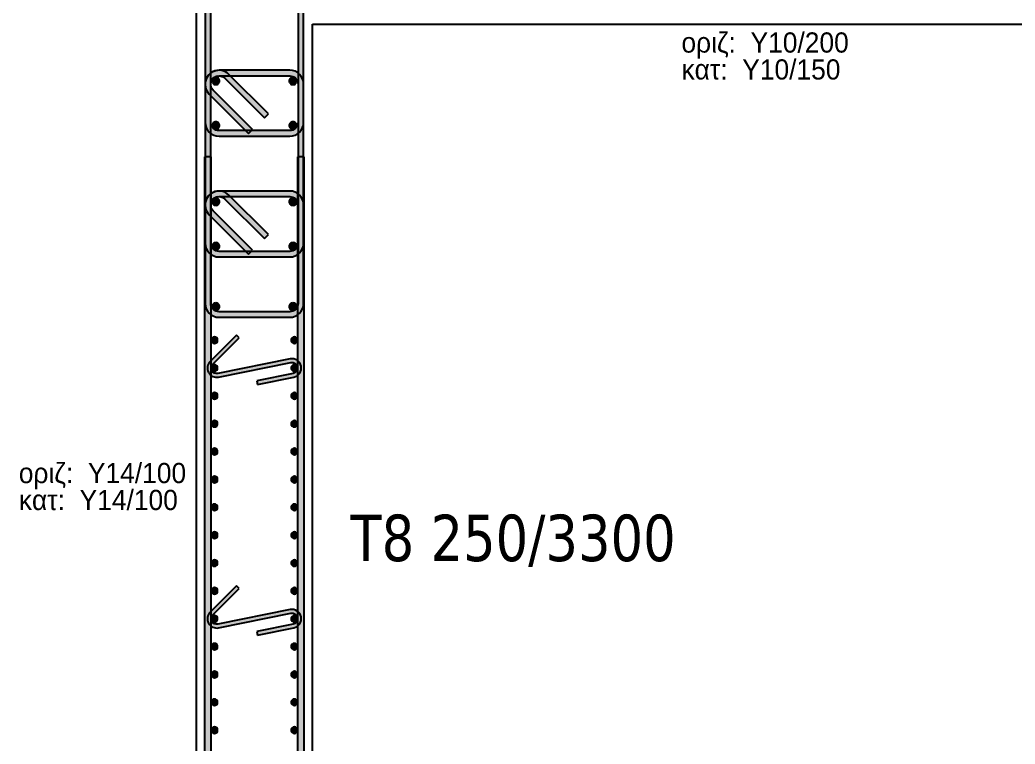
# Model space of a CAD drawing. Header units: millimetres. Extents: x -2171 to 1563, y -1758 to -1505.
# Drawn here: x 807.41 to 818.12, y -1612.02 to -1604.22 of the extents above; entities that cross this region are included whole.
import ezdxf

# ---------------------------------------------------------------- set-up
doc = ezdxf.new("R2010")
doc.units = ezdxf.units.MM
for name, color, linetype in [('Col_Det', 7, 'Continuous'), ('Col_Det_Fill', 7, 'Continuous'), ('pinakaki', 153, 'Continuous')]:
    doc.layers.add(name, color=color, linetype=linetype)
doc.styles.add('S1Arl22_b_934_161', font='arial.ttf', dxfattribs={"width": 0.933629, "height": 0.002175})
doc.styles.get("Standard").update_dxf_attribs({"font": 'tahoma.ttf'})

msp = doc.modelspace()

# ---------------------------------------------------------------- hatches: boundary and pattern name
at = {"layer": 'Col_Det_Fill'}
for color, points in [(252, [(809.4619, -1603.2621), (809.4019, -1603.2621), (809.4019, -1607.2721), (809.4619, -1607.2721)]), (252, [(810.4019, -1607.2721), (810.4619, -1607.2721), (810.4619, -1603.2621), (810.4019, -1603.2621)]), (252, [(809.6156, -1604.8485), (809.658, -1604.8061, 0.6681786), (809.4019, -1604.9121), (809.4619, -1604.9121, -0.6681786)]), (252, [(809.5519, -1604.8221), (809.5519, -1604.7621, 0.6681786), (809.4459, -1605.0182), (809.4883, -1604.9758, -0.6681786)]), (56, [(809.5166, -1604.8368, 0.4142136), (809.4766, -1604.8768, 0.4142136), (809.5166, -1604.9168, 0.4142136), (809.5566, -1604.8768, 0.4142136)]), (252, [(810.3119, -1604.8221), (810.3119, -1604.7621), (809.5519, -1604.7621), (809.5519, -1604.8221)]), (252, [(810.0398, -1605.2728), (810.0823, -1605.2303), (809.658, -1604.8061), (809.6156, -1604.8485)]), (56, [(810.3473, -1604.8368, 0.4142136), (810.3073, -1604.8768, 0.4142136), (810.3473, -1604.9168, 0.4142136), (810.3873, -1604.8768, 0.4142136)]), (252, [(810.4019, -1604.9121), (810.4619, -1604.9121, 0.4142136), (810.3119, -1604.7621), (810.3119, -1604.8221, -0.4142136)]), (252, [(809.4619, -1604.9121), (809.4019, -1604.9121), (809.4019, -1605.3221), (809.4619, -1605.3221)]), (252, [(810.4019, -1605.3221), (810.4619, -1605.3221), (810.4619, -1604.9121), (810.4019, -1604.9121)]), (252, [(809.4883, -1604.9758), (809.4459, -1605.0182), (809.8701, -1605.4425), (809.9126, -1605.4001)]), (252, [(809.4619, -1605.3221), (809.4019, -1605.3221, 0.4142136), (809.5519, -1605.4721), (809.5519, -1605.4121, -0.4142136)]), (56, [(809.5166, -1605.3175, 0.4142136), (809.4766, -1605.3575, 0.4142136), (809.5166, -1605.3975, 0.4142136), (809.5566, -1605.3575, 0.4142136)]), (56, [(810.3473, -1605.3175, 0.4142136), (810.3073, -1605.3575, 0.4142136), (810.3473, -1605.3975, 0.4142136), (810.3873, -1605.3575, 0.4142136)]), (252, [(810.3119, -1605.4121), (810.3119, -1605.4721, 0.4142136), (810.4619, -1605.3221), (810.4019, -1605.3221, -0.4142136)]), (252, [(809.5519, -1605.4121), (809.5519, -1605.4721), (810.3119, -1605.4721), (810.3119, -1605.4121)]), (252, [(809.4669, -1605.6948), (809.3969, -1605.6948), (809.3969, -1616.8395), (809.4669, -1616.8395)]), (252, [(810.3969, -1616.8395), (810.4669, -1616.8395), (810.4669, -1605.6948), (810.3969, -1605.6948)]), (252, [(809.6156, -1606.1485), (809.658, -1606.1061, 0.6681786), (809.4019, -1606.2121), (809.4619, -1606.2121, -0.6681786)]), (252, [(809.5519, -1606.1221), (809.5519, -1606.0621, 0.6681786), (809.4459, -1606.3182), (809.4883, -1606.2758, -0.6681786)]), (252, [(810.3119, -1606.1221), (810.3119, -1606.0621), (809.5519, -1606.0621), (809.5519, -1606.1221)]), (252, [(810.0398, -1606.5728), (810.0823, -1606.5303), (809.658, -1606.1061), (809.6156, -1606.1485)]), (252, [(810.4019, -1606.2121), (810.4619, -1606.2121, 0.4142136), (810.3119, -1606.0621), (810.3119, -1606.1221, -0.4142136)]), (252, [(809.4619, -1606.2121), (809.4019, -1606.2121), (809.4019, -1606.6221), (809.4619, -1606.6221)]), (56, [(809.5166, -1606.1368, 0.4142136), (809.4766, -1606.1768, 0.4142136), (809.5166, -1606.2168, 0.4142136), (809.5566, -1606.1768, 0.4142136)]), (56, [(810.3473, -1606.1368, 0.4142136), (810.3073, -1606.1768, 0.4142136), (810.3473, -1606.2168, 0.4142136), (810.3873, -1606.1768, 0.4142136)]), (252, [(810.4019, -1606.6221), (810.4619, -1606.6221), (810.4619, -1606.2121), (810.4019, -1606.2121)]), (252, [(809.4883, -1606.2758), (809.4459, -1606.3182), (809.8701, -1606.7425), (809.9126, -1606.7001)]), (252, [(809.4619, -1606.6221), (809.4019, -1606.6221, 0.4142136), (809.5519, -1606.7721), (809.5519, -1606.7121, -0.4142136)]), (56, [(809.5166, -1606.6175, 0.4142136), (809.4766, -1606.6575, 0.4142136), (809.5166, -1606.6975, 0.4142136), (809.5566, -1606.6575, 0.4142136)]), (56, [(810.3473, -1606.6175, 0.4142136), (810.3073, -1606.6575, 0.4142136), (810.3473, -1606.6975, 0.4142136), (810.3873, -1606.6575, 0.4142136)]), (252, [(810.3119, -1606.7121), (810.3119, -1606.7721, 0.4142136), (810.4619, -1606.6221), (810.4019, -1606.6221, -0.4142136)]), (252, [(809.5519, -1606.7121), (809.5519, -1606.7721), (810.3119, -1606.7721), (810.3119, -1606.7121)]), (252, [(809.4619, -1607.2721), (809.4019, -1607.2721, 0.4142136), (809.5519, -1607.4221), (809.5519, -1607.3621, -0.4142136)]), (12, [(809.5166, -1607.2675, 0.4142136), (809.4766, -1607.3075, 0.4142136), (809.5166, -1607.3475, 0.4142136), (809.5566, -1607.3075, 0.4142136)]), (12, [(810.3473, -1607.2675, 0.4142136), (810.3073, -1607.3075, 0.4142136), (810.3473, -1607.3475, 0.4142136), (810.3873, -1607.3075, 0.4142136)]), (252, [(810.3119, -1607.3621), (810.3119, -1607.4221, 0.4142136), (810.4619, -1607.2721), (810.4019, -1607.2721, -0.4142136)]), (252, [(809.5519, -1607.3621), (809.5519, -1607.4221), (810.3119, -1607.4221), (810.3119, -1607.3621)]), (252, [(809.4562, -1607.8969), (809.4845, -1607.9252), (809.7674, -1607.6423), (809.7391, -1607.614)]), (133, [(809.5019, -1607.7026, 0.4142136), (809.5369, -1607.6676, 0.4142136), (809.5019, -1607.6326, 0.4142136), (809.4669, -1607.6676, 0.4142136)]), (133, [(810.3619, -1607.7026, 0.4142136), (810.3969, -1607.6676, 0.4142136), (810.3619, -1607.6326, 0.4142136), (810.3269, -1607.6676, 0.4142136)]), (252, [(809.5467, -1608.0656), (809.5388, -1608.0264, -0.7426155), (809.4845, -1607.9252), (809.4562, -1607.8969, 0.7426155)]), (133, [(809.5019, -1608.0026, 0.4142136), (809.5369, -1607.9676, 0.4142136), (809.5019, -1607.9326, 0.4142136), (809.4669, -1607.9676, 0.4142136)]), (252, [(810.3251, -1607.9088), (810.3172, -1607.8696), (809.5388, -1608.0264), (809.5467, -1608.0656)]), (252, [(810.3488, -1608.0264), (810.3567, -1608.0656, 1), (810.3172, -1607.8696), (810.3251, -1607.9088, -1)]), (133, [(810.3619, -1608.0026, 0.4142136), (810.3969, -1607.9676, 0.4142136), (810.3619, -1607.9326, 0.4142136), (810.3269, -1607.9676, 0.4142136)]), (252, [(809.9567, -1608.1054), (809.9646, -1608.1446), (810.3567, -1608.0656), (810.3488, -1608.0264)]), (133, [(809.5019, -1608.3026, 0.4142136), (809.5369, -1608.2676, 0.4142136), (809.5019, -1608.2326, 0.4142136), (809.4669, -1608.2676, 0.4142136)]), (133, [(810.3619, -1608.3026, 0.4142136), (810.3969, -1608.2676, 0.4142136), (810.3619, -1608.2326, 0.4142136), (810.3269, -1608.2676, 0.4142136)]), (133, [(809.5019, -1608.6025, 0.4142136), (809.5369, -1608.5675, 0.4142136), (809.5019, -1608.5325, 0.4142136), (809.4669, -1608.5675, 0.4142136)]), (133, [(810.3619, -1608.6025, 0.4142136), (810.3969, -1608.5675, 0.4142136), (810.3619, -1608.5325, 0.4142136), (810.3269, -1608.5675, 0.4142136)]), (133, [(809.5019, -1608.9025, 0.4142136), (809.5369, -1608.8675, 0.4142136), (809.5019, -1608.8325, 0.4142136), (809.4669, -1608.8675, 0.4142136)]), (133, [(810.3619, -1608.9025, 0.4142136), (810.3969, -1608.8675, 0.4142136), (810.3619, -1608.8325, 0.4142136), (810.3269, -1608.8675, 0.4142136)]), (133, [(809.5019, -1609.2024, 0.4142136), (809.5369, -1609.1674, 0.4142136), (809.5019, -1609.1324, 0.4142136), (809.4669, -1609.1674, 0.4142136)]), (133, [(810.3619, -1609.2024, 0.4142136), (810.3969, -1609.1674, 0.4142136), (810.3619, -1609.1324, 0.4142136), (810.3269, -1609.1674, 0.4142136)]), (133, [(809.5019, -1609.5024, 0.4142136), (809.5369, -1609.4674, 0.4142136), (809.5019, -1609.4324, 0.4142136), (809.4669, -1609.4674, 0.4142136)]), (133, [(810.3619, -1609.5024, 0.4142136), (810.3969, -1609.4674, 0.4142136), (810.3619, -1609.4324, 0.4142136), (810.3269, -1609.4674, 0.4142136)]), (133, [(809.5019, -1609.8024, 0.4142136), (809.5369, -1609.7674, 0.4142136), (809.5019, -1609.7324, 0.4142136), (809.4669, -1609.7674, 0.4142136)]), (133, [(810.3619, -1609.8024, 0.4142136), (810.3969, -1609.7674, 0.4142136), (810.3619, -1609.7324, 0.4142136), (810.3269, -1609.7674, 0.4142136)]), (133, [(809.5019, -1610.1023, 0.4142136), (809.5369, -1610.0673, 0.4142136), (809.5019, -1610.0323, 0.4142136), (809.4669, -1610.0673, 0.4142136)]), (133, [(810.3619, -1610.1023, 0.4142136), (810.3969, -1610.0673, 0.4142136), (810.3619, -1610.0323, 0.4142136), (810.3269, -1610.0673, 0.4142136)]), (252, [(809.4562, -1610.5965), (809.4845, -1610.6248), (809.7674, -1610.342), (809.7391, -1610.3137)]), (133, [(809.5019, -1610.4023, 0.4142136), (809.5369, -1610.3673, 0.4142136), (809.5019, -1610.3323, 0.4142136), (809.4669, -1610.3673, 0.4142136)]), (133, [(810.3619, -1610.4023, 0.4142136), (810.3969, -1610.3673, 0.4142136), (810.3619, -1610.3323, 0.4142136), (810.3269, -1610.3673, 0.4142136)]), (252, [(809.5467, -1610.7653), (809.5388, -1610.726, -0.7426155), (809.4845, -1610.6248), (809.4562, -1610.5965, 0.7426155)]), (252, [(810.3251, -1610.6084), (810.3172, -1610.5692), (809.5388, -1610.726), (809.5467, -1610.7653)]), (252, [(810.3488, -1610.726), (810.3567, -1610.7653, 1), (810.3172, -1610.5692), (810.3251, -1610.6084, -1)]), (133, [(809.5019, -1610.7022, 0.4142136), (809.5369, -1610.6672, 0.4142136), (809.5019, -1610.6322, 0.4142136), (809.4669, -1610.6672, 0.4142136)]), (252, [(809.9567, -1610.8051), (809.9646, -1610.8443), (810.3567, -1610.7653), (810.3488, -1610.726)]), (133, [(810.3619, -1610.7022, 0.4142136), (810.3969, -1610.6672, 0.4142136), (810.3619, -1610.6322, 0.4142136), (810.3269, -1610.6672, 0.4142136)]), (133, [(809.5019, -1611.0022, 0.4142136), (809.5369, -1610.9672, 0.4142136), (809.5019, -1610.9322, 0.4142136), (809.4669, -1610.9672, 0.4142136)]), (133, [(810.3619, -1611.0022, 0.4142136), (810.3969, -1610.9672, 0.4142136), (810.3619, -1610.9322, 0.4142136), (810.3269, -1610.9672, 0.4142136)]), (133, [(809.5019, -1611.3021, 0.4142136), (809.5369, -1611.2671, 0.4142136), (809.5019, -1611.2321, 0.4142136), (809.4669, -1611.2671, 0.4142136)]), (133, [(810.3619, -1611.3021, 0.4142136), (810.3969, -1611.2671, 0.4142136), (810.3619, -1611.2321, 0.4142136), (810.3269, -1611.2671, 0.4142136)]), (133, [(809.5019, -1611.6021, 0.4142136), (809.5369, -1611.5671, 0.4142136), (809.5019, -1611.5321, 0.4142136), (809.4669, -1611.5671, 0.4142136)]), (133, [(810.3619, -1611.6021, 0.4142136), (810.3969, -1611.5671, 0.4142136), (810.3619, -1611.5321, 0.4142136), (810.3269, -1611.5671, 0.4142136)]), (133, [(809.5019, -1611.9021, 0.4142136), (809.5369, -1611.8671, 0.4142136), (809.5019, -1611.8321, 0.4142136), (809.4669, -1611.8671, 0.4142136)]), (133, [(810.3619, -1611.9021, 0.4142136), (810.3969, -1611.8671, 0.4142136), (810.3619, -1611.8321, 0.4142136), (810.3269, -1611.8671, 0.4142136)])]:
    msp.add_hatch(color=color, dxfattribs=at).paths.add_polyline_path(points)

# ---------------------------------------------------------------- linework, layer by layer
at = {"layer": 'Col_Det', "color": 7}
for points in [[(809.3069, -1603.0171), (809.3069, -1619.5171)], [(809.4019, -1603.2621), (809.4019, -1607.2721)], [(809.4619, -1607.2721), (809.4619, -1603.2621)], [(810.4019, -1603.2621), (810.4019, -1607.2721)], [(810.4619, -1607.2721), (810.4619, -1603.2621)], [(810.5569, -1619.5171), (810.5569, -1604.2671)], [(810.5569, -1604.2671), (820.5569, -1604.2671)], [(810.3119, -1604.7621), (809.5519, -1604.7621)], [(809.5519, -1604.8221), (810.3119, -1604.8221)], [(810.0823, -1605.2303), (809.658, -1604.8061)], [(809.4019, -1604.9121), (809.4019, -1605.3221)], [(809.4619, -1605.3221), (809.4619, -1604.9121)], [(809.6156, -1604.8485), (810.0398, -1605.2728)], [(810.4019, -1604.9121), (810.4019, -1605.3221)], [(810.4619, -1605.3221), (810.4619, -1604.9121)], [(809.4459, -1605.0182), (809.8701, -1605.4425)], [(809.9126, -1605.4001), (809.4883, -1604.9758)], [(810.0398, -1605.2728), (810.0823, -1605.2303)], [(810.3119, -1605.4121), (809.5519, -1605.4121)], [(809.5519, -1605.4721), (810.3119, -1605.4721)], [(809.8701, -1605.4425), (809.9126, -1605.4001)], [(809.4669, -1605.6948), (809.3969, -1605.6948)], [(809.3969, -1605.6948), (809.3969, -1616.8395)], [(809.4669, -1616.8395), (809.4669, -1605.6948)], [(810.4669, -1605.6948), (810.3969, -1605.6948)], [(810.3969, -1605.6948), (810.3969, -1616.8395)], [(810.4669, -1616.8395), (810.4669, -1605.6948)], [(810.3119, -1606.0621), (809.5519, -1606.0621)], [(809.5519, -1606.1221), (810.3119, -1606.1221)], [(810.0823, -1606.5303), (809.658, -1606.1061)], [(809.4019, -1606.2121), (809.4019, -1606.6221)], [(809.4619, -1606.6221), (809.4619, -1606.2121)], [(809.6156, -1606.1485), (810.0398, -1606.5728)], [(810.4019, -1606.2121), (810.4019, -1606.6221)], [(810.4619, -1606.6221), (810.4619, -1606.2121)], [(809.4459, -1606.3182), (809.8701, -1606.7425)], [(809.9126, -1606.7001), (809.4883, -1606.2758)], [(810.0398, -1606.5728), (810.0823, -1606.5303)], [(810.3119, -1606.7121), (809.5519, -1606.7121)], [(809.5519, -1606.7721), (810.3119, -1606.7721)], [(809.8701, -1606.7425), (809.9126, -1606.7001)], [(810.3119, -1607.3621), (809.5519, -1607.3621)], [(809.5519, -1607.4221), (810.3119, -1607.4221)], [(809.7391, -1607.614), (809.4562, -1607.8969)], [(809.7674, -1607.6423), (809.7391, -1607.614)], [(809.4845, -1607.9252), (809.7674, -1607.6423)], [(810.3172, -1607.8696), (809.5388, -1608.0264)], [(809.5467, -1608.0656), (810.3251, -1607.9088)], [(810.3488, -1608.0264), (809.9567, -1608.1054)], [(809.9567, -1608.1054), (809.9646, -1608.1446)], [(809.9646, -1608.1446), (810.3567, -1608.0656)], [(809.7391, -1610.3137), (809.4562, -1610.5965)], [(809.4845, -1610.6248), (809.7674, -1610.342)], [(809.7674, -1610.342), (809.7391, -1610.3137)], [(810.3172, -1610.5692), (809.5388, -1610.726)], [(809.5467, -1610.7653), (810.3251, -1610.6084)], [(810.3488, -1610.726), (809.9567, -1610.8051)], [(809.9567, -1610.8051), (809.9646, -1610.8443)], [(809.9646, -1610.8443), (810.3567, -1610.7653)]]:
    msp.add_lwpolyline(points, dxfattribs=at)
for points in [[(809.658, -1604.8061, 0.6681786), (809.4019, -1604.9121)], [(809.5519, -1604.7621, 0.6681786), (809.4459, -1605.0182)], [(809.4619, -1604.9121, -0.6681786), (809.6156, -1604.8485, -0.6681786)], [(809.4883, -1604.9758, -0.6681786), (809.5519, -1604.8221, -0.6681786)], [(809.5166, -1604.8368, 0.4142136), (809.4766, -1604.8768, 0.4142136)], [(809.5566, -1604.8768, 0.4142136), (809.5166, -1604.8368, 0.4142136)], [(810.3473, -1604.8368, 0.4142136), (810.3073, -1604.8768, 0.4142136)], [(810.4619, -1604.9121, 0.4142136), (810.3119, -1604.7621)], [(810.3119, -1604.8221, -0.4142136), (810.4019, -1604.9121, -0.4142136)], [(810.3873, -1604.8768, 0.4142136), (810.3473, -1604.8368, 0.4142136)], [(809.4766, -1604.8768, 0.4142136), (809.5166, -1604.9168, 0.4142136)], [(809.5166, -1604.9168, 0.4142136), (809.5566, -1604.8768, 0.4142136)], [(810.3073, -1604.8768, 0.4142136), (810.3473, -1604.9168, 0.4142136)], [(810.3473, -1604.9168, 0.4142136), (810.3873, -1604.8768, 0.4142136)], [(809.4019, -1605.3221, 0.4142136), (809.5519, -1605.4721)], [(809.5519, -1605.4121, -0.4142136), (809.4619, -1605.3221, -0.4142136)], [(809.5166, -1605.3175, 0.4142136), (809.4766, -1605.3575, 0.4142136)], [(809.4766, -1605.3575, 0.4142136), (809.5166, -1605.3975, 0.4142136)], [(809.5566, -1605.3575, 0.4142136), (809.5166, -1605.3175, 0.4142136)], [(809.5166, -1605.3975, 0.4142136), (809.5566, -1605.3575, 0.4142136)], [(810.3473, -1605.3175, 0.4142136), (810.3073, -1605.3575, 0.4142136)], [(810.3073, -1605.3575, 0.4142136), (810.3473, -1605.3975, 0.4142136)], [(810.3119, -1605.4721, 0.4142136), (810.4619, -1605.3221)], [(810.4019, -1605.3221, -0.4142136), (810.3119, -1605.4121, -0.4142136)], [(810.3873, -1605.3575, 0.4142136), (810.3473, -1605.3175, 0.4142136)], [(810.3473, -1605.3975, 0.4142136), (810.3873, -1605.3575, 0.4142136)], [(809.658, -1606.1061, 0.6681786), (809.4019, -1606.2121)], [(809.5519, -1606.0621, 0.6681786), (809.4459, -1606.3182)], [(809.4619, -1606.2121, -0.6681786), (809.6156, -1606.1485, -0.6681786)], [(809.4883, -1606.2758, -0.6681786), (809.5519, -1606.1221, -0.6681786)], [(810.4619, -1606.2121, 0.4142136), (810.3119, -1606.0621)], [(810.3119, -1606.1221, -0.4142136), (810.4019, -1606.2121, -0.4142136)], [(809.5166, -1606.1368, 0.4142136), (809.4766, -1606.1768, 0.4142136)], [(809.4766, -1606.1768, 0.4142136), (809.5166, -1606.2168, 0.4142136)], [(809.5566, -1606.1768, 0.4142136), (809.5166, -1606.1368, 0.4142136)], [(809.5166, -1606.2168, 0.4142136), (809.5566, -1606.1768, 0.4142136)], [(810.3473, -1606.1368, 0.4142136), (810.3073, -1606.1768, 0.4142136)], [(810.3073, -1606.1768, 0.4142136), (810.3473, -1606.2168, 0.4142136)], [(810.3873, -1606.1768, 0.4142136), (810.3473, -1606.1368, 0.4142136)], [(810.3473, -1606.2168, 0.4142136), (810.3873, -1606.1768, 0.4142136)], [(809.4019, -1606.6221, 0.4142136), (809.5519, -1606.7721)], [(809.5519, -1606.7121, -0.4142136), (809.4619, -1606.6221, -0.4142136)], [(809.5166, -1606.6175, 0.4142136), (809.4766, -1606.6575, 0.4142136)], [(809.4766, -1606.6575, 0.4142136), (809.5166, -1606.6975, 0.4142136)], [(809.5566, -1606.6575, 0.4142136), (809.5166, -1606.6175, 0.4142136)], [(809.5166, -1606.6975, 0.4142136), (809.5566, -1606.6575, 0.4142136)], [(810.3473, -1606.6175, 0.4142136), (810.3073, -1606.6575, 0.4142136)], [(810.3073, -1606.6575, 0.4142136), (810.3473, -1606.6975, 0.4142136)], [(810.3119, -1606.7721, 0.4142136), (810.4619, -1606.6221)], [(810.4019, -1606.6221, -0.4142136), (810.3119, -1606.7121, -0.4142136)], [(810.3873, -1606.6575, 0.4142136), (810.3473, -1606.6175, 0.4142136)], [(810.3473, -1606.6975, 0.4142136), (810.3873, -1606.6575, 0.4142136)], [(809.4019, -1607.2721, 0.4142136), (809.5519, -1607.4221)], [(809.5519, -1607.3621, -0.4142136), (809.4619, -1607.2721, -0.4142136)], [(809.5166, -1607.2675, 0.4142136), (809.4766, -1607.3075, 0.4142136)], [(809.4766, -1607.3075, 0.4142136), (809.5166, -1607.3475, 0.4142136)], [(809.5566, -1607.3075, 0.4142136), (809.5166, -1607.2675, 0.4142136)], [(809.5166, -1607.3475, 0.4142136), (809.5566, -1607.3075, 0.4142136)], [(810.3473, -1607.2675, 0.4142136), (810.3073, -1607.3075, 0.4142136)], [(810.3073, -1607.3075, 0.4142136), (810.3473, -1607.3475, 0.4142136)], [(810.3119, -1607.4221, 0.4142136), (810.4619, -1607.2721)], [(810.4019, -1607.2721, -0.4142136), (810.3119, -1607.3621, -0.4142136)], [(810.3873, -1607.3075, 0.4142136), (810.3473, -1607.2675, 0.4142136)], [(810.3473, -1607.3475, 0.4142136), (810.3873, -1607.3075, 0.4142136)], [(809.5019, -1607.6326, 0.4142136), (809.4669, -1607.6676, 0.4142136)], [(809.4669, -1607.6676, 0.4142136), (809.5019, -1607.7026, 0.4142136)], [(809.5369, -1607.6676, 0.4142136), (809.5019, -1607.6326, 0.4142136)], [(809.5019, -1607.7026, 0.4142136), (809.5369, -1607.6676, 0.4142136)], [(810.3619, -1607.6326, 0.4142136), (810.3269, -1607.6676, 0.4142136)], [(810.3269, -1607.6676, 0.4142136), (810.3619, -1607.7026, 0.4142136)], [(810.3969, -1607.6676, 0.4142136), (810.3619, -1607.6326, 0.4142136)], [(810.3619, -1607.7026, 0.4142136), (810.3969, -1607.6676, 0.4142136)], [(809.4562, -1607.8969, 0.7426155), (809.5467, -1608.0656, 0.7426155)], [(809.5388, -1608.0264, -0.7426155), (809.4845, -1607.9252)], [(809.5019, -1607.9326, 0.4142136), (809.4669, -1607.9676, 0.4142136)], [(809.5369, -1607.9676, 0.4142136), (809.5019, -1607.9326, 0.4142136)], [(810.3567, -1608.0656, 1), (810.3172, -1607.8696)], [(810.3251, -1607.9088, -1), (810.3488, -1608.0264, -1)], [(810.3619, -1607.9326, 0.4142136), (810.3269, -1607.9676, 0.4142136)], [(810.3969, -1607.9676, 0.4142136), (810.3619, -1607.9326, 0.4142136)], [(809.4669, -1607.9676, 0.4142136), (809.5019, -1608.0026, 0.4142136)], [(809.5019, -1608.0026, 0.4142136), (809.5369, -1607.9676, 0.4142136)], [(810.3269, -1607.9676, 0.4142136), (810.3619, -1608.0026, 0.4142136)], [(810.3619, -1608.0026, 0.4142136), (810.3969, -1607.9676, 0.4142136)], [(809.5019, -1608.2326, 0.4142136), (809.4669, -1608.2676, 0.4142136)], [(809.4669, -1608.2676, 0.4142136), (809.5019, -1608.3026, 0.4142136)], [(809.5369, -1608.2676, 0.4142136), (809.5019, -1608.2326, 0.4142136)], [(809.5019, -1608.3026, 0.4142136), (809.5369, -1608.2676, 0.4142136)], [(810.3619, -1608.2326, 0.4142136), (810.3269, -1608.2676, 0.4142136)], [(810.3269, -1608.2676, 0.4142136), (810.3619, -1608.3026, 0.4142136)], [(810.3969, -1608.2676, 0.4142136), (810.3619, -1608.2326, 0.4142136)], [(810.3619, -1608.3026, 0.4142136), (810.3969, -1608.2676, 0.4142136)], [(809.5019, -1608.5325, 0.4142136), (809.4669, -1608.5675, 0.4142136)], [(809.4669, -1608.5675, 0.4142136), (809.5019, -1608.6025, 0.4142136)], [(809.5369, -1608.5675, 0.4142136), (809.5019, -1608.5325, 0.4142136)], [(809.5019, -1608.6025, 0.4142136), (809.5369, -1608.5675, 0.4142136)], [(810.3619, -1608.5325, 0.4142136), (810.3269, -1608.5675, 0.4142136)], [(810.3269, -1608.5675, 0.4142136), (810.3619, -1608.6025, 0.4142136)], [(810.3969, -1608.5675, 0.4142136), (810.3619, -1608.5325, 0.4142136)], [(810.3619, -1608.6025, 0.4142136), (810.3969, -1608.5675, 0.4142136)], [(809.5019, -1608.8325, 0.4142136), (809.4669, -1608.8675, 0.4142136)], [(809.4669, -1608.8675, 0.4142136), (809.5019, -1608.9025, 0.4142136)], [(809.5369, -1608.8675, 0.4142136), (809.5019, -1608.8325, 0.4142136)], [(809.5019, -1608.9025, 0.4142136), (809.5369, -1608.8675, 0.4142136)], [(810.3619, -1608.8325, 0.4142136), (810.3269, -1608.8675, 0.4142136)], [(810.3269, -1608.8675, 0.4142136), (810.3619, -1608.9025, 0.4142136)], [(810.3969, -1608.8675, 0.4142136), (810.3619, -1608.8325, 0.4142136)], [(810.3619, -1608.9025, 0.4142136), (810.3969, -1608.8675, 0.4142136)], [(809.5019, -1609.1324, 0.4142136), (809.4669, -1609.1674, 0.4142136)], [(809.4669, -1609.1674, 0.4142136), (809.5019, -1609.2024, 0.4142136)], [(809.5369, -1609.1674, 0.4142136), (809.5019, -1609.1324, 0.4142136)], [(809.5019, -1609.2024, 0.4142136), (809.5369, -1609.1674, 0.4142136)], [(810.3619, -1609.1324, 0.4142136), (810.3269, -1609.1674, 0.4142136)], [(810.3269, -1609.1674, 0.4142136), (810.3619, -1609.2024, 0.4142136)], [(810.3969, -1609.1674, 0.4142136), (810.3619, -1609.1324, 0.4142136)], [(810.3619, -1609.2024, 0.4142136), (810.3969, -1609.1674, 0.4142136)], [(809.5019, -1609.4324, 0.4142136), (809.4669, -1609.4674, 0.4142136)], [(809.5369, -1609.4674, 0.4142136), (809.5019, -1609.4324, 0.4142136)], [(810.3619, -1609.4324, 0.4142136), (810.3269, -1609.4674, 0.4142136)], [(810.3969, -1609.4674, 0.4142136), (810.3619, -1609.4324, 0.4142136)], [(809.4669, -1609.4674, 0.4142136), (809.5019, -1609.5024, 0.4142136)], [(809.5019, -1609.5024, 0.4142136), (809.5369, -1609.4674, 0.4142136)], [(810.3269, -1609.4674, 0.4142136), (810.3619, -1609.5024, 0.4142136)], [(810.3619, -1609.5024, 0.4142136), (810.3969, -1609.4674, 0.4142136)], [(809.5019, -1609.7324, 0.4142136), (809.4669, -1609.7674, 0.4142136)], [(809.4669, -1609.7674, 0.4142136), (809.5019, -1609.8024, 0.4142136)], [(809.5369, -1609.7674, 0.4142136), (809.5019, -1609.7324, 0.4142136)], [(809.5019, -1609.8024, 0.4142136), (809.5369, -1609.7674, 0.4142136)], [(810.3619, -1609.7324, 0.4142136), (810.3269, -1609.7674, 0.4142136)], [(810.3269, -1609.7674, 0.4142136), (810.3619, -1609.8024, 0.4142136)], [(810.3969, -1609.7674, 0.4142136), (810.3619, -1609.7324, 0.4142136)], [(810.3619, -1609.8024, 0.4142136), (810.3969, -1609.7674, 0.4142136)], [(809.5019, -1610.0323, 0.4142136), (809.4669, -1610.0673, 0.4142136)], [(809.4669, -1610.0673, 0.4142136), (809.5019, -1610.1023, 0.4142136)], [(809.5369, -1610.0673, 0.4142136), (809.5019, -1610.0323, 0.4142136)], [(809.5019, -1610.1023, 0.4142136), (809.5369, -1610.0673, 0.4142136)], [(810.3619, -1610.0323, 0.4142136), (810.3269, -1610.0673, 0.4142136)], [(810.3269, -1610.0673, 0.4142136), (810.3619, -1610.1023, 0.4142136)], [(810.3969, -1610.0673, 0.4142136), (810.3619, -1610.0323, 0.4142136)], [(810.3619, -1610.1023, 0.4142136), (810.3969, -1610.0673, 0.4142136)], [(809.5019, -1610.3323, 0.4142136), (809.4669, -1610.3673, 0.4142136)], [(809.4669, -1610.3673, 0.4142136), (809.5019, -1610.4023, 0.4142136)], [(809.5369, -1610.3673, 0.4142136), (809.5019, -1610.3323, 0.4142136)], [(809.5019, -1610.4023, 0.4142136), (809.5369, -1610.3673, 0.4142136)], [(810.3619, -1610.3323, 0.4142136), (810.3269, -1610.3673, 0.4142136)], [(810.3269, -1610.3673, 0.4142136), (810.3619, -1610.4023, 0.4142136)], [(810.3969, -1610.3673, 0.4142136), (810.3619, -1610.3323, 0.4142136)], [(810.3619, -1610.4023, 0.4142136), (810.3969, -1610.3673, 0.4142136)], [(809.4562, -1610.5965, 0.7426155), (809.5467, -1610.7653, 0.7426155)], [(809.5388, -1610.726, -0.7426155), (809.4845, -1610.6248)], [(810.3567, -1610.7653, 1), (810.3172, -1610.5692)], [(810.3251, -1610.6084, -1), (810.3488, -1610.726, -1)], [(809.5019, -1610.6322, 0.4142136), (809.4669, -1610.6672, 0.4142136)], [(809.4669, -1610.6672, 0.4142136), (809.5019, -1610.7022, 0.4142136)], [(809.5369, -1610.6672, 0.4142136), (809.5019, -1610.6322, 0.4142136)], [(809.5019, -1610.7022, 0.4142136), (809.5369, -1610.6672, 0.4142136)], [(810.3619, -1610.6322, 0.4142136), (810.3269, -1610.6672, 0.4142136)], [(810.3269, -1610.6672, 0.4142136), (810.3619, -1610.7022, 0.4142136)], [(810.3969, -1610.6672, 0.4142136), (810.3619, -1610.6322, 0.4142136)], [(810.3619, -1610.7022, 0.4142136), (810.3969, -1610.6672, 0.4142136)], [(809.5019, -1610.9322, 0.4142136), (809.4669, -1610.9672, 0.4142136)], [(809.5369, -1610.9672, 0.4142136), (809.5019, -1610.9322, 0.4142136)], [(810.3619, -1610.9322, 0.4142136), (810.3269, -1610.9672, 0.4142136)], [(810.3969, -1610.9672, 0.4142136), (810.3619, -1610.9322, 0.4142136)], [(809.4669, -1610.9672, 0.4142136), (809.5019, -1611.0022, 0.4142136)], [(809.5019, -1611.0022, 0.4142136), (809.5369, -1610.9672, 0.4142136)], [(810.3269, -1610.9672, 0.4142136), (810.3619, -1611.0022, 0.4142136)], [(810.3619, -1611.0022, 0.4142136), (810.3969, -1610.9672, 0.4142136)], [(809.5019, -1611.2321, 0.4142136), (809.4669, -1611.2671, 0.4142136)], [(809.4669, -1611.2671, 0.4142136), (809.5019, -1611.3021, 0.4142136)], [(809.5369, -1611.2671, 0.4142136), (809.5019, -1611.2321, 0.4142136)], [(809.5019, -1611.3021, 0.4142136), (809.5369, -1611.2671, 0.4142136)], [(810.3619, -1611.2321, 0.4142136), (810.3269, -1611.2671, 0.4142136)], [(810.3269, -1611.2671, 0.4142136), (810.3619, -1611.3021, 0.4142136)], [(810.3969, -1611.2671, 0.4142136), (810.3619, -1611.2321, 0.4142136)], [(810.3619, -1611.3021, 0.4142136), (810.3969, -1611.2671, 0.4142136)], [(809.5019, -1611.5321, 0.4142136), (809.4669, -1611.5671, 0.4142136)], [(809.4669, -1611.5671, 0.4142136), (809.5019, -1611.6021, 0.4142136)], [(809.5369, -1611.5671, 0.4142136), (809.5019, -1611.5321, 0.4142136)], [(809.5019, -1611.6021, 0.4142136), (809.5369, -1611.5671, 0.4142136)], [(810.3619, -1611.5321, 0.4142136), (810.3269, -1611.5671, 0.4142136)], [(810.3269, -1611.5671, 0.4142136), (810.3619, -1611.6021, 0.4142136)], [(810.3969, -1611.5671, 0.4142136), (810.3619, -1611.5321, 0.4142136)], [(810.3619, -1611.6021, 0.4142136), (810.3969, -1611.5671, 0.4142136)], [(809.5019, -1611.8321, 0.4142136), (809.4669, -1611.8671, 0.4142136)], [(809.4669, -1611.8671, 0.4142136), (809.5019, -1611.9021, 0.4142136)], [(809.5369, -1611.8671, 0.4142136), (809.5019, -1611.8321, 0.4142136)], [(809.5019, -1611.9021, 0.4142136), (809.5369, -1611.8671, 0.4142136)], [(810.3619, -1611.8321, 0.4142136), (810.3269, -1611.8671, 0.4142136)], [(810.3269, -1611.8671, 0.4142136), (810.3619, -1611.9021, 0.4142136)], [(810.3969, -1611.8671, 0.4142136), (810.3619, -1611.8321, 0.4142136)], [(810.3619, -1611.9021, 0.4142136), (810.3969, -1611.8671, 0.4142136)]]:
    msp.add_lwpolyline(points, format="xyb", dxfattribs=at)

# ---------------------------------------------------------------- texts
at = {"layer": 'Col_Det', "color": 7, "style": 'S1Arl22_b_934_161', "width": 0.933629}
for s, p in [('οριζ:  Y10/200', (814.5268, -1604.5718)), ('κατ:  Y10/150', (814.5268, -1604.8618)), ('οριζ:  Y14/100', (807.3973, -1609.2072)), ('κατ:  Y14/100', (807.3973, -1609.4972))]:
    msp.add_text(s, height=0.2175, dxfattribs=at).set_placement(p)
at = {"layer": 'pinakaki', "color": 1, "width": 0.933629}
msp.add_text(' Τ8 250/3300 ', height=0.5, dxfattribs=at).set_placement((810.7901, -1610.0467))

doc.saveas('drawing.dxf')
